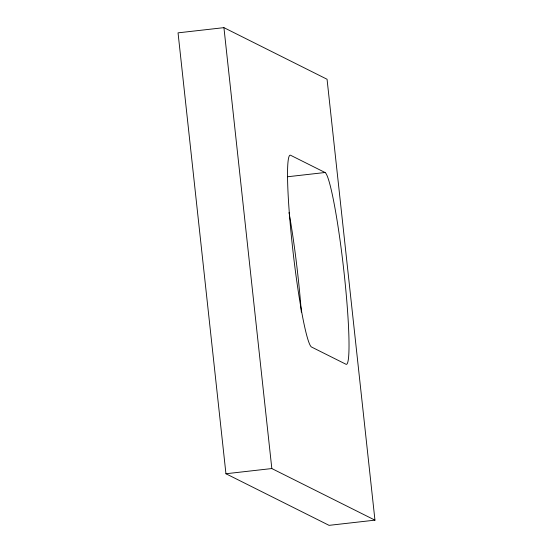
<?xml version="1.0" encoding="UTF-8"?>
<svg xmlns="http://www.w3.org/2000/svg" width="553" height="553" viewBox="0 0 553 553"><rect width="100%" height="100%" fill="white"/><g stroke="black" fill="none" stroke-linecap="round" stroke-linejoin="round"><path stroke-width="0.83" d="M223.93 27.65L178.045 32.848L225.942 473.748L329.07 525.35L374.955 520.152L327.058 79.252L223.93 27.65L271.827 468.55L374.955 520.152M287.664 176.746L325.053 172.508A96.554 8.067 83.5 0 1 344.063 272.657A96.554 8.067 83.5 0 1 345.881 364.206L311.505 347.007A96.554 8.067 83.5 0 1 292.496 246.859A96.554 8.067 83.5 0 1 290.678 155.31L325.053 172.508M225.942 473.748L271.827 468.55M288.991 212.594A96.554 8.067 83.5 0 1 289.274 214.163M289.558 215.76A96.554 8.067 83.5 0 1 301.344 312.079"/></g></svg>
